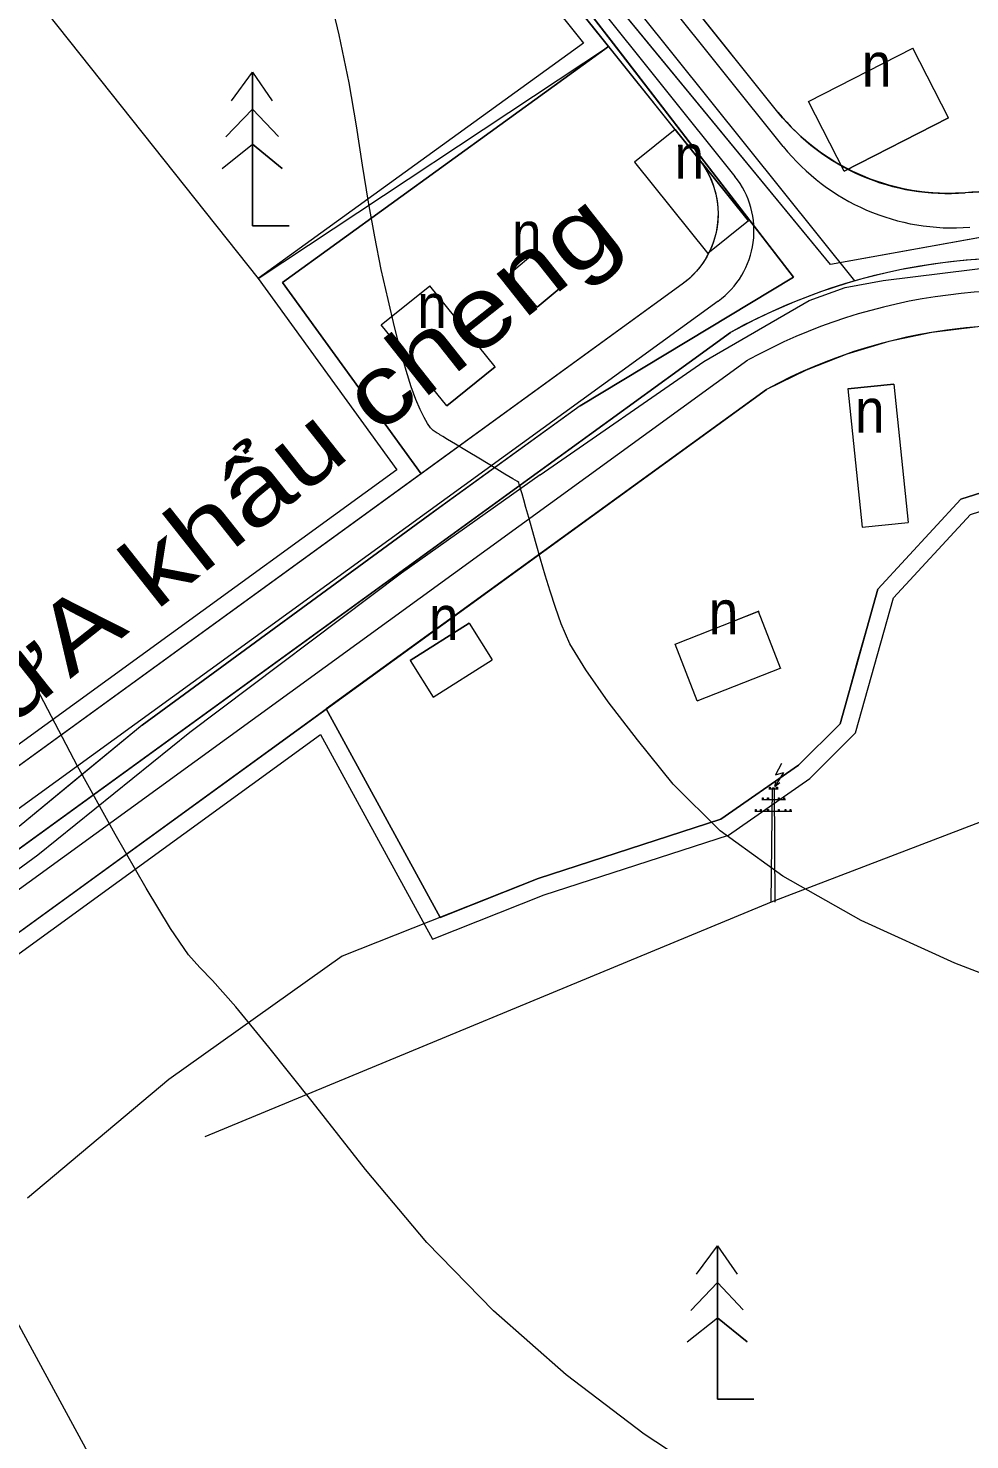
# Model space of a CAD drawing. Header units: metres. Extents: x 533049 to 537618, y 1849954 to 1852676.
# Drawn here: x 534419.7 to 534528.1, y 1851026.8 to 1851189.2 of the extents above; entities that cross this region are included whole.
import ezdxf

# ---------------------------------------------------------------- set-up
doc = ezdxf.new("R2010")
doc.units = ezdxf.units.M
doc.header["$LTSCALE"] = 2
for name, color, linetype, lineweight in [('13', 7, 'Continuous', 13), ('20', 7, 'Continuous', 13), ('31', 7, 'Continuous', 13), ('52', 7, 'Continuous', 13), ('54', 7, 'Continuous', 13), ('55', 7, 'Continuous', 13), ('56', 7, 'Continuous', 13), ('57', 7, 'Continuous', 13), ('60', 7, 'Continuous', 13)]:
    doc.layers.add(name, color=color, linetype=linetype, lineweight=lineweight)

msp = doc.modelspace()

# ---------------------------------------------------------------- linework, layer by layer
at = {"layer": '13'}
for points in [[(534514.83, 1851160.09), (534199.19, 1851553.82), (534053.2, 1851700.49)], [(534529.41, 1851162.61), (534527.63, 1851162.47), (534525.85, 1851162.29), (534524.08, 1851162.06), (534522.32, 1851161.79), (534520.56, 1851161.47), (534518.82, 1851161.11), (534517.08, 1851160.7), (534515.35, 1851160.24), (534513.64, 1851159.74), (534511.94, 1851159.2), (534510.25, 1851158.61), (534508.59, 1851157.97), (534506.93, 1851157.3), (534505.3, 1851156.58), (534503.69, 1851155.82), (534502.09, 1851155.02), (534500.52, 1851154.17), (534408.68, 1851087.53)]]:
    msp.add_lwpolyline(points, dxfattribs=at)
at = {"layer": '20'}
for p, q in [((534509.51, 1851180.72), (534521.51, 1851186.86)), ((534525.61, 1851178.85), (534521.51, 1851186.86)), ((534513.61, 1851172.71), (534509.51, 1851180.72)), ((534525.61, 1851178.85), (534513.61, 1851172.71)), ((534513.61, 1851172.71), (534525.61, 1851178.85)), ((534494.16, 1851177.5), (534489.48, 1851173.75)), ((534502.58, 1851167.01), (534494.16, 1851177.5)), ((534494.16, 1851177.5), (534502.58, 1851167.01)), ((534489.48, 1851173.75), (534497.9, 1851163.25)), ((534502.58, 1851167.01), (534497.9, 1851163.25)), ((534475.07, 1851160.89), (534478.27, 1851163.58)), ((534481.49, 1851159.75), (534478.27, 1851163.58)), ((534478.29, 1851157.06), (534475.07, 1851160.89)), ((534460.33, 1851155.04), (534465.92, 1851159.54)), ((534473.45, 1851150.2), (534465.92, 1851159.54)), ((534481.49, 1851159.75), (534478.29, 1851157.06)), ((534478.29, 1851157.06), (534481.49, 1851159.75)), ((534467.86, 1851145.7), (534460.33, 1851155.04)), ((534478.6, 1851137.79), (534497.46, 1851150.83)), ((534473.45, 1851150.2), (534467.86, 1851145.7)), ((534467.86, 1851145.7), (534473.45, 1851150.2)), ((534519.31, 1851148.22), (534514.03, 1851147.68)), ((534514.03, 1851147.68), (534519.31, 1851148.22)), ((534514.03, 1851147.68), (534515.67, 1851131.76)), ((534519.31, 1851148.22), (534520.95, 1851132.31)), ((534432.8, 1851108.97), (534465.93, 1851133.21)), ((534515.67, 1851131.76), (534520.95, 1851132.31)), ((534462.67, 1851126.46), (534438.31, 1851108.13)), ((534494.15, 1851118.31), (534503.79, 1851122.08)), ((534503.79, 1851122.08), (534499.74, 1851120.49)), ((534506.28, 1851115.53), (534503.73, 1851122.05)), ((534470.44, 1851120.71), (534463.64, 1851116.42)), ((534463.64, 1851116.42), (534470.44, 1851120.71)), ((534470.44, 1851120.71), (534473.11, 1851116.48)), ((534496.7, 1851111.79), (534494.15, 1851118.31)), ((534463.64, 1851116.42), (534466.31, 1851112.19)), ((534466.31, 1851112.19), (534473.11, 1851116.48)), ((534496.7, 1851111.79), (534506.34, 1851115.56)), ((534420.8, 1851094.03), (534403.17, 1851081.21))]:
    msp.add_line(p, q, dxfattribs=at)
for points in [[(534512.01, 1851161.96), (534486.28, 1851193.27), (534436.38, 1851253.78)], [(534434.07, 1851251.87), (534483.94, 1851191.4), (534507.75, 1851160.53), (534483.23, 1851145.73)], [(534483.23, 1851145.73), (534465.92, 1851133.21), (534432.8, 1851108.97), (534418.68, 1851097.32)], [(534478.6, 1851137.79), (534462.67, 1851126.46), (534438.31, 1851108.13), (534420.8, 1851094.03)]]:
    msp.add_lwpolyline(points, dxfattribs=at)
at = {"layer": '31'}
for points in [[(534329.23, 1851380.02), (534483.6, 1851187.45), (534446.18, 1851160.37), (534462.11, 1851138.35), (534402.95, 1851095.42)], [(534329.23, 1851380.02), (534483.6, 1851187.45), (534446.18, 1851160.37), (534462.11, 1851138.35), (534402.95, 1851095.42)], [(534414.4, 1851079.64), (534453.35, 1851107.9), (534466.21, 1851084.34), (534479.08, 1851089.44), (534500.29, 1851096.34), (534509.65, 1851102.85), (534514.9, 1851108.1), (534519.28, 1851123.63), (534528.12, 1851133.22), (534536.14, 1851135.77), (534548.92, 1851136.9), (534561.44, 1851131.58), (534575.28, 1851123.67), (534596.68, 1851113.16), (534609.68, 1851111.62), (534621.49, 1851091.15), (534637.56, 1851095.46), (534647.04, 1851059.62)], [(534414.4, 1851079.64), (534453.35, 1851107.9), (534466.21, 1851084.34), (534479.08, 1851089.44), (534500.29, 1851096.34), (534509.65, 1851102.85), (534514.9, 1851108.1), (534519.28, 1851123.63), (534528.12, 1851133.22), (534536.14, 1851135.77), (534548.92, 1851136.9), (534561.44, 1851131.58), (534575.28, 1851123.67), (534596.68, 1851113.16), (534609.68, 1851111.62), (534621.49, 1851091.15), (534637.56, 1851095.46), (534647.04, 1851059.62), (534648.51, 1851052.87), (534649.38, 1851046.02), (534649.63, 1851039.12), (534649.28, 1851032.22), (534648.31, 1851025.38)]]:
    msp.add_lwpolyline(points, dxfattribs=at)
at = {"layer": '52'}
for points in [[(534533.82, 1851170.49), (534527.51, 1851170.24), (534525.3, 1851170.16), (534523.08, 1851170.27), (534520.88, 1851170.58), (534518.73, 1851171.09), (534516.62, 1851171.78), (534514.58, 1851172.66), (534512.63, 1851173.72), (534510.78, 1851174.94), (534509.05, 1851176.32), (534507.44, 1851177.85), (534505.98, 1851179.52), (534495.81, 1851192.21)], [(534528.69, 1851154.78), (534523.68, 1851154.16), (534518.74, 1851153.12), (534513.91, 1851151.68), (534509.21, 1851149.84), (534504.67, 1851147.61), (534454.01, 1851110.85), (534467.12, 1851086.85), (534478.4, 1851091.32), (534499.39, 1851098.15), (534508.36, 1851104.39), (534513.12, 1851109.15), (534517.49, 1851124.64), (534527.01, 1851134.97), (534535.74, 1851137.75)]]:
    msp.add_lwpolyline(points, dxfattribs=at)
msp.add_lwpolyline([(534496.89, 1851174.07), (534497.4, 1851173.38), (534497.84, 1851172.65), (534498.22, 1851171.89), (534498.54, 1851171.1), (534498.78, 1851170.28), (534498.96, 1851169.45), (534499.06, 1851168.6), (534499.09, 1851167.75), (534499.05, 1851166.9), (534498.94, 1851166.06), (534498.75, 1851165.23), (534498.5, 1851164.41), (534498.17, 1851163.63), (534497.78, 1851162.87), (534497.33, 1851162.15), (534496.82, 1851161.47), (534496.25, 1851160.83), (534495.63, 1851160.25), (534494.96, 1851159.72), (534464.91, 1851137.91), (534448.97, 1851159.92), (534486.48, 1851187.06)], close=True, dxfattribs=at)
at = {"layer": '54'}
for p, q in [((534506.59, 1851175.56), (534332.69, 1851392.49)), ((534329.67, 1851385.86), (534501.02, 1851172.12)), ((534499.09, 1851157.77), (534406.47, 1851090.57)), ((534410.88, 1851084.5), (534502.53, 1851151))]:
    msp.add_line(p, q, dxfattribs=at)
for centre, radius, start, end in [((534526.1, 1851191.19), 25, 218.7178, 274.474), ((534493.22, 1851165.86), 10, 305.9646, 38.7178), ((534533.69, 1851094.24), 64.74, 75.6633, 118.7631)]:
    msp.add_arc(centre, radius, start, end, dxfattribs=at)
at = {"layer": '55'}
for p, q in [((534505.98, 1851179.52), (534336.62, 1851390.79)), ((534413.23, 1851081.26), (534504.67, 1851147.61))]:
    msp.add_line(p, q, dxfattribs=at)
msp.add_lwpolyline([(534330.79, 1851381.27), (534496.89, 1851174.07), (534497.23, 1851173.62), (534497.54, 1851173.16), (534497.83, 1851172.68), (534498.09, 1851172.18), (534498.32, 1851171.68), (534498.52, 1851171.15), (534498.69, 1851170.62), (534498.83, 1851170.08), (534498.94, 1851169.54), (534499.02, 1851168.98), (534499.07, 1851168.43), (534499.09, 1851167.87), (534499.08, 1851167.31), (534499.04, 1851166.76), (534498.96, 1851166.2), (534498.86, 1851165.66), (534498.72, 1851165.11), (534498.56, 1851164.58), (534498.36, 1851164.06), (534498.14, 1851163.55), (534497.88, 1851163.05), (534497.61, 1851162.57), (534497.3, 1851162.1), (534496.97, 1851161.65), (534496.61, 1851161.22), (534496.23, 1851160.81), (534495.83, 1851160.42), (534495.41, 1851160.06), (534494.96, 1851159.72), (534404.13, 1851093.81)], dxfattribs=at)
for centre, radius, start, end in [((534525.49, 1851195.15), 25, 218.7178, 274.6456), ((534533.69, 1851094.24), 76.24, 75.6633, 94.6456), ((534533.69, 1851094.24), 60.74, 75.6633, 118.5295)]:
    msp.add_arc(centre, radius, start, end, dxfattribs=at)
at = {"layer": '56'}
msp.add_line((534408.68, 1851087.53), (534500.52, 1851154.17), dxfattribs=at)
msp.add_arc((534533.69, 1851094.24), 68.49, 75.6633, 118.9633, dxfattribs=at)
at = {"layer": '57'}
for p, q in [((534509.51, 1851180.72), (534521.51, 1851186.86)), ((534525.61, 1851178.85), (534521.51, 1851186.86)), ((534445.51, 1851184.09), (534445.51, 1851166.42)), ((534442.45, 1851176.65), (534445.51, 1851179.85)), ((534448.49, 1851176.72), (534445.51, 1851179.85)), ((534513.61, 1851172.71), (534509.51, 1851180.72)), ((534525.61, 1851178.85), (534513.61, 1851172.71)), ((534513.61, 1851172.71), (534525.61, 1851178.85)), ((534494.16, 1851177.5), (534489.48, 1851173.75)), ((534502.58, 1851167.01), (534494.16, 1851177.5)), ((534494.16, 1851177.5), (534502.58, 1851167.01)), ((534442.03, 1851173.03), (534445.51, 1851175.81)), ((534448.92, 1851173.03), (534445.51, 1851175.81)), ((534489.48, 1851173.75), (534497.9, 1851163.25)), ((534502.58, 1851167.01), (534497.9, 1851163.25)), ((534445.51, 1851166.42), (534449.72, 1851166.42)), ((534532.67, 1851165.71), (534512.01, 1851161.96)), ((534475.07, 1851160.89), (534478.27, 1851163.58)), ((534481.49, 1851159.75), (534478.27, 1851163.58)), ((534478.29, 1851157.06), (534475.07, 1851160.89)), ((534460.33, 1851155.04), (534465.92, 1851159.54)), ((534473.45, 1851150.2), (534465.92, 1851159.54)), ((534481.49, 1851159.75), (534478.29, 1851157.06)), ((534478.29, 1851157.06), (534481.49, 1851159.75)), ((534467.86, 1851145.7), (534460.33, 1851155.04)), ((534478.6, 1851137.79), (534497.46, 1851150.83)), ((534473.45, 1851150.2), (534467.86, 1851145.7)), ((534467.86, 1851145.7), (534473.45, 1851150.2)), ((534519.31, 1851148.22), (534514.03, 1851147.68)), ((534514.03, 1851147.68), (534519.31, 1851148.22)), ((534514.03, 1851147.68), (534515.67, 1851131.76)), ((534519.31, 1851148.22), (534520.95, 1851132.31)), ((534432.8, 1851108.97), (534465.93, 1851133.21)), ((534515.67, 1851131.76), (534520.95, 1851132.31)), ((534462.67, 1851126.46), (534438.31, 1851108.13)), ((534494.15, 1851118.31), (534503.79, 1851122.08)), ((534503.79, 1851122.08), (534499.74, 1851120.49)), ((534506.28, 1851115.53), (534503.73, 1851122.05)), ((534470.44, 1851120.71), (534463.64, 1851116.42)), ((534463.64, 1851116.42), (534470.44, 1851120.71)), ((534470.44, 1851120.71), (534473.11, 1851116.48)), ((534496.7, 1851111.79), (534494.15, 1851118.31)), ((534463.64, 1851116.42), (534466.31, 1851112.19)), ((534466.31, 1851112.19), (534473.11, 1851116.48)), ((534496.7, 1851111.79), (534506.34, 1851115.56)), ((534504.93, 1851101.65), (534506.02, 1851101.65)), ((534505.62, 1851101.97), (534505.78, 1851102.58)), ((534504.12, 1851100.41), (534506.83, 1851100.41)), ((534503.31, 1851099.07), (534507.59, 1851099.07)), ((534420.8, 1851094.03), (534403.17, 1851081.21)), ((534499.01, 1851049.09), (534499.01, 1851031.42)), ((534495.95, 1851041.65), (534499.01, 1851044.85)), ((534501.99, 1851041.72), (534499.01, 1851044.85)), ((534495.53, 1851038.03), (534499.01, 1851040.81)), ((534502.42, 1851038.03), (534499.01, 1851040.81)), ((534499.01, 1851031.42), (534503.22, 1851031.42))]:
    msp.add_line(p, q, dxfattribs=at)
for points in [[(534817.99, 1851305.81), (534808.55, 1851287.92), (534801.76, 1851279.49), (534786.14, 1851263.43), (534752.03, 1851244.22), (534738.74, 1851234.21), (534725.45, 1851224.2), (534712.16, 1851214.2), (534698.87, 1851204.19), (534669.26, 1851180.62), (534637.29, 1851160.26), (534617.85, 1851151.29), (534606.06, 1851151.42), (534594.27, 1851151.55), (534555.06, 1851161.74), (534532.67, 1851165.71), (534512.01, 1851161.96), (534489.94, 1851188.82), (534461.33, 1851223.53), (534455.01, 1851231.19), (534443.2, 1851245.51), (534436.38, 1851253.78), (534409.67, 1851287.64)], [(534416.22, 1851274.48), (534434.07, 1851251.87), (534459, 1851221.64), (534483.94, 1851191.4), (534487, 1851187.43), (534507.75, 1851160.53), (534483.23, 1851145.73), (534467.49, 1851134.34), (534432.8, 1851108.97), (534425.74, 1851103.14), (534418.68, 1851097.32)], [(534512.01, 1851161.96), (534486.28, 1851193.27), (534436.38, 1851253.78)], [(534434.07, 1851251.87), (534483.94, 1851191.4), (534507.75, 1851160.53), (534483.23, 1851145.73)], [(534483.23, 1851145.73), (534507.75, 1851160.53), (534483.94, 1851191.4), (534434.07, 1851251.87)], [(534538.92, 1851076.77), (534526.33, 1851081.58), (534515.54, 1851086.52), (534506.54, 1851091.61), (534499.33, 1851096.83), (534493.92, 1851102.2), (534489.8, 1851107.29), (534486.44, 1851111.68), (534483.86, 1851115.36), (534482.05, 1851118.34), (534481.02, 1851120.62), (534480.39, 1851122.52), (534479.78, 1851124.4), (534479.21, 1851126.24), (534478.67, 1851128.06), (534478.15, 1851129.84), (534477.69, 1851131.48), (534477.3, 1851132.87), (534476.97, 1851134.02), (534476.72, 1851134.92), (534476.54, 1851135.58), (534476.4, 1851136.06), (534476.3, 1851136.43), (534476.22, 1851136.69), (534476.18, 1851136.85), (534476.16, 1851136.91), (534475.99, 1851137.01), (534475.46, 1851137.33), (534474.57, 1851137.87), (534473.34, 1851138.62), (534471.75, 1851139.58), (534470.15, 1851140.54), (534468.89, 1851141.3), (534467.97, 1851141.86), (534467.4, 1851142.2), (534467.16, 1851142.34), (534467.07, 1851142.4), (534466.94, 1851142.48), (534466.76, 1851142.58), (534466.55, 1851142.72), (534466.3, 1851142.89), (534466, 1851143.17), (534465.65, 1851143.67), (534465.25, 1851144.39), (534464.81, 1851145.31), (534464.32, 1851146.45), (534463.78, 1851147.91), (534463.19, 1851149.79), (534462.55, 1851152.09), (534461.85, 1851154.8), (534461.11, 1851157.94), (534460.34, 1851161.42), (534459.6, 1851165.15), (534458.87, 1851169.15), (534458.16, 1851173.41), (534457.47, 1851177.94), (534456.63, 1851182.88), (534455.48, 1851188.41), (534454.03, 1851194.53)], [(534443.09, 1851180.8), (534445.51, 1851184.09), (534447.78, 1851180.8)], [(534443.09, 1851180.8), (534445.51, 1851184.09), (534447.78, 1851180.8)], [(534449.72, 1851166.42), (534445.51, 1851166.42), (534445.51, 1851184.09)], [(534442.45, 1851176.65), (534445.51, 1851179.85), (534448.49, 1851176.72)], [(534442.03, 1851173.03), (534445.51, 1851175.81), (534448.92, 1851173.03)], [(534478.6, 1851137.79), (534497.46, 1851150.83), (534509.58, 1851157.82), (534513.72, 1851159.32), (534518.1, 1851160.14), (534531.74, 1851161.82), (534533.83, 1851161.82), (534540.42, 1851161.39)], [(534483.23, 1851145.73), (534465.92, 1851133.21), (534432.8, 1851108.97), (534418.68, 1851097.32)], [(534640.33, 1851098.27), (534635.64, 1851112.62), (534633.46, 1851117.58), (534629.4, 1851115.11), (534620.67, 1851113.13), (534609.96, 1851113.52), (534597.26, 1851115.11), (534576.22, 1851125.44), (534562.33, 1851133.38), (534549.24, 1851138.94), (534535.74, 1851137.75), (534527.01, 1851134.97), (534517.49, 1851124.64), (534515.11, 1851116.3), (534513.12, 1851109.15), (534508.36, 1851104.39), (534499.39, 1851098.15), (534478.4, 1851091.32), (534455.84, 1851082.39), (534435.89, 1851068.21), (534419.62, 1851054.56)], [(534478.6, 1851137.79), (534462.67, 1851126.46), (534438.31, 1851108.13), (534420.8, 1851094.03)], [(534500.2, 1851021.09), (534490.58, 1851027.41), (534481.6, 1851034.25), (534473.26, 1851041.6), (534465.57, 1851049.46), (534458.53, 1851057.84), (534452.38, 1851065.67), (534447.4, 1851071.92), (534443.59, 1851076.56), (534440.93, 1851079.62), (534439.44, 1851081.08), (534438.15, 1851082.54), (534436.09, 1851085.59), (534433.28, 1851090.23), (534429.71, 1851096.45), (534425.38, 1851104.27), (534420.65, 1851113.29), (534415.87, 1851123.16)], [(534547.4, 1851104.77), (534505.2, 1851088.6), (534440.04, 1851061.62)], [(534506.39, 1851104.57), (534505.71, 1851103.28), (534506.61, 1851103.54), (534505.63, 1851101.93), (534506.18, 1851102.37)], [(534505.2, 1851088.6), (534505.36, 1851101.76), (534505.53, 1851101.76), (534505.64, 1851088.6)], [(534426.58, 1851025.34), (534412.52, 1851051.13)], [(534496.59, 1851045.8), (534499.01, 1851049.09), (534501.28, 1851045.8)], [(534496.59, 1851045.8), (534499.01, 1851049.09), (534501.28, 1851045.8)], [(534503.22, 1851031.42), (534499.01, 1851031.42), (534499.01, 1851049.09)], [(534495.95, 1851041.65), (534499.01, 1851044.85), (534501.99, 1851041.72)], [(534495.53, 1851038.03), (534499.01, 1851040.81), (534502.42, 1851038.03)]]:
    msp.add_lwpolyline(points, dxfattribs=at)
for points in [[(534505, 1851101.66), (534505, 1851101.86), (534505.09, 1851101.86), (534505.09, 1851101.66)], [(534505.83, 1851101.66), (534505.83, 1851101.86), (534505.92, 1851101.86), (534505.92, 1851101.66)], [(534504.2, 1851100.41), (534504.2, 1851100.61), (534504.29, 1851100.61), (534504.29, 1851100.41)], [(534504.79, 1851100.41), (534504.79, 1851100.61), (534504.88, 1851100.61), (534504.88, 1851100.41)], [(534506.05, 1851100.42), (534506.05, 1851100.62), (534506.13, 1851100.62), (534506.13, 1851100.42)], [(534506.64, 1851100.41), (534506.64, 1851100.61), (534506.72, 1851100.61), (534506.72, 1851100.41)], [(534503.38, 1851099.07), (534503.38, 1851099.27), (534503.47, 1851099.27), (534503.47, 1851099.07)], [(534503.97, 1851099.07), (534503.97, 1851099.27), (534504.06, 1851099.27), (534504.06, 1851099.07)], [(534504.79, 1851099.07), (534504.79, 1851099.27), (534504.88, 1851099.27), (534504.88, 1851099.07)], [(534506.05, 1851099.08), (534506.05, 1851099.28), (534506.13, 1851099.28), (534506.13, 1851099.08)], [(534506.8, 1851099.08), (534506.8, 1851099.28), (534506.89, 1851099.28), (534506.89, 1851099.08)], [(534507.39, 1851099.07), (534507.39, 1851099.27), (534507.48, 1851099.27), (534507.48, 1851099.07)]]:
    msp.add_lwpolyline(points, close=True, dxfattribs=at)
at = {"layer": '60'}
for points in [[(534330.79, 1851381.27), (534486.48, 1851187.06), (534448.97, 1851159.92), (534464.91, 1851137.91), (534404.13, 1851093.81)], [(534528.38, 1851170.3), (534527.51, 1851170.24), (534526.67, 1851170.18), (534525.83, 1851170.16), (534524.99, 1851170.16), (534524.15, 1851170.19), (534523.31, 1851170.25), (534522.47, 1851170.34), (534521.64, 1851170.45), (534520.81, 1851170.6), (534519.99, 1851170.77), (534519.17, 1851170.97), (534518.36, 1851171.19), (534517.56, 1851171.45), (534516.76, 1851171.73), (534515.98, 1851172.04), (534515.21, 1851172.37), (534514.44, 1851172.73), (534513.7, 1851173.11), (534512.96, 1851173.52), (534512.24, 1851173.95), (534511.53, 1851174.41), (534510.84, 1851174.89), (534510.17, 1851175.4), (534509.51, 1851175.92), (534508.88, 1851176.47), (534508.26, 1851177.04), (534507.66, 1851177.63), (534507.08, 1851178.24), (534506.52, 1851178.87), (534505.98, 1851179.52), (534495.81, 1851192.21)], [(534486.48, 1851187.06), (534448.97, 1851159.92), (534464.91, 1851137.91)], [(534528.52, 1851154.77), (534526.96, 1851154.62), (534525.41, 1851154.42), (534523.86, 1851154.19), (534522.31, 1851153.92), (534520.78, 1851153.6), (534519.25, 1851153.25), (534517.73, 1851152.86), (534516.23, 1851152.43), (534514.73, 1851151.96), (534513.25, 1851151.45), (534511.78, 1851150.9), (534510.33, 1851150.32), (534508.89, 1851149.7), (534507.47, 1851149.04), (534506.06, 1851148.34), (534504.67, 1851147.61), (534454.01, 1851110.85)], [(534413.23, 1851081.26), (534454.01, 1851110.85), (534467.12, 1851086.85), (534478.4, 1851091.32), (534499.39, 1851098.15), (534508.36, 1851104.39), (534513.12, 1851109.15), (534517.49, 1851124.64), (534527.01, 1851134.97), (534535.74, 1851137.75), (534549.24, 1851138.94), (534562.33, 1851133.38), (534576.22, 1851125.44), (534597.26, 1851115.11), (534610.91, 1851113.48), (534622.46, 1851093.48), (534638.98, 1851097.91), (534648.98, 1851060.13)], [(534638.98, 1851097.91), (534622.46, 1851093.48), (534610.91, 1851113.48), (534597.26, 1851115.11), (534576.22, 1851125.44), (534562.33, 1851133.38), (534549.24, 1851138.94), (534535.74, 1851137.75), (534527.01, 1851134.97), (534517.49, 1851124.64), (534513.12, 1851109.15), (534508.36, 1851104.39), (534499.39, 1851098.15), (534478.4, 1851091.32), (534467.12, 1851086.85), (534454.01, 1851110.85)], [(534454.01, 1851110.85), (534467.12, 1851086.85), (534478.4, 1851091.32), (534499.39, 1851098.15), (534508.36, 1851104.39), (534513.12, 1851109.15), (534517.49, 1851124.64), (534527.01, 1851134.97), (534535.74, 1851137.75)]]:
    msp.add_lwpolyline(points, dxfattribs=at)
for points in [[(534440.7, 1851244.17), (534402.56, 1851215.21), (534446.18, 1851160.37), (534486.48, 1851187.06)], [(534496.89, 1851174.07), (534497.23, 1851173.62), (534497.54, 1851173.16), (534497.83, 1851172.68), (534498.09, 1851172.18), (534498.32, 1851171.68), (534498.52, 1851171.15), (534498.69, 1851170.62), (534498.83, 1851170.08), (534498.94, 1851169.54), (534499.02, 1851168.98), (534499.07, 1851168.43), (534499.09, 1851167.87), (534499.08, 1851167.31), (534499.04, 1851166.76), (534498.96, 1851166.2), (534498.86, 1851165.66), (534498.72, 1851165.11), (534498.56, 1851164.58), (534498.36, 1851164.06), (534498.14, 1851163.55), (534497.88, 1851163.05), (534497.61, 1851162.57), (534497.3, 1851162.1), (534496.97, 1851161.65), (534496.61, 1851161.22), (534496.23, 1851160.81), (534495.83, 1851160.42), (534495.41, 1851160.06), (534494.96, 1851159.72), (534464.91, 1851137.91), (534448.97, 1851159.92), (534486.48, 1851187.06)]]:
    msp.add_lwpolyline(points, close=True, dxfattribs=at)

# ---------------------------------------------------------------- texts
at = {"layer": '20', "width": 0.9}
for p in [(534515.63, 1851182.43), (534494.08, 1851171.87), (534475.38, 1851162.99), (534464.47, 1851154.68), (534514.85, 1851142.62), (534465.83, 1851118.79), (534498.02, 1851119.43)]:
    msp.add_text('n', height=5.08, dxfattribs=at).set_placement(p)
at = {"layer": '57', "width": 0.9}
for p in [(534515.63, 1851182.43), (534494.08, 1851171.87), (534475.38, 1851162.99), (534464.47, 1851154.68), (534514.85, 1851142.62), (534465.83, 1851118.79), (534498.02, 1851119.43)]:
    msp.add_text('n', height=5.08, dxfattribs=at).set_placement(p)
at = {"layer": '57', "width": 1.25}
msp.add_text('đi cửA khẩu cheng', height=7.955, rotation=38.364, dxfattribs=at).set_placement((534401.31, 1851095.89))

doc.saveas('drawing.dxf')
